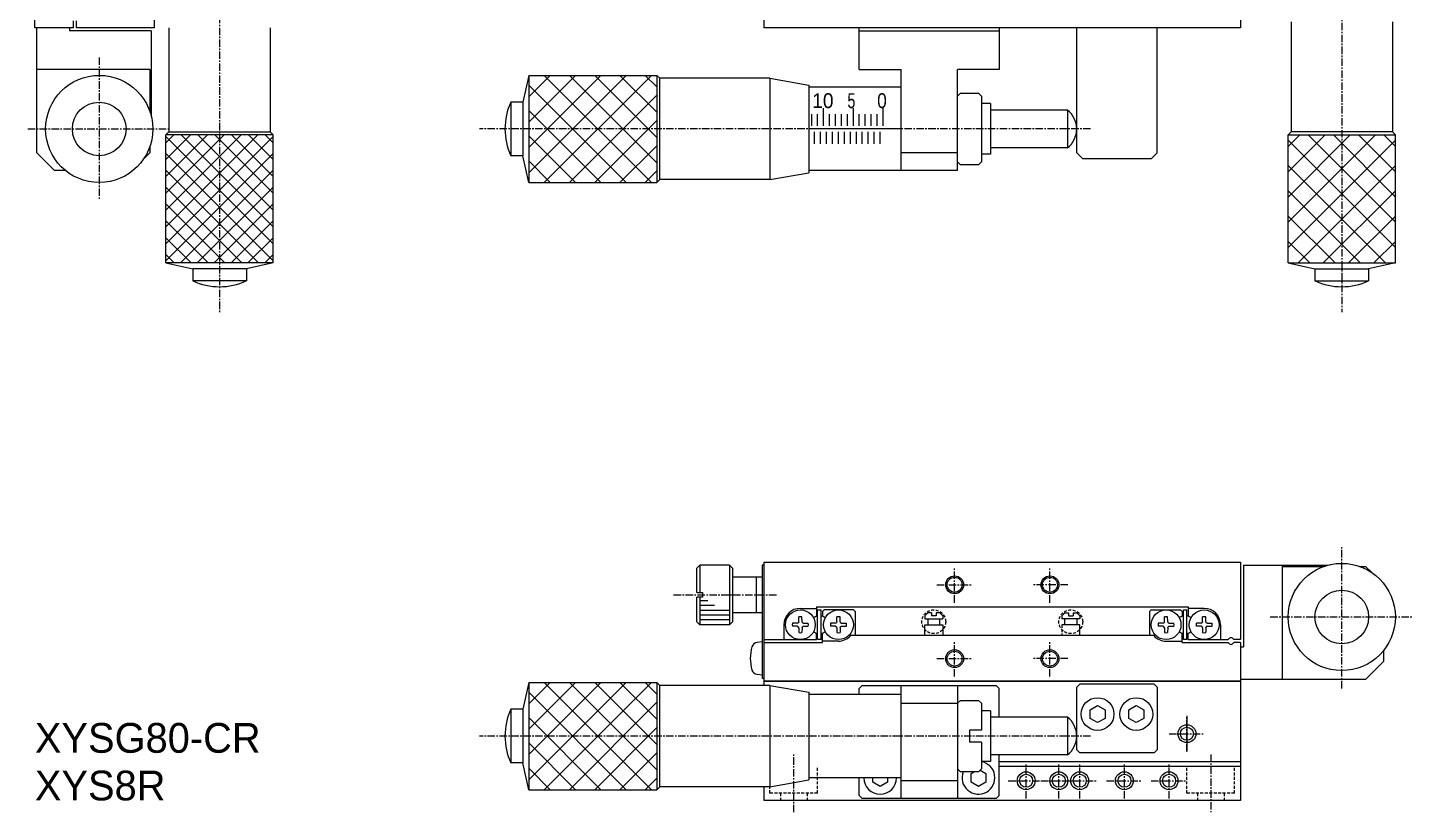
# Model space of a CAD drawing. Extents: x 1359 to 1881, y 68 to 377.
# Drawn here: x 1359.7 to 1592.3, y 67.8 to 199.5 of the extents above; entities that cross this region are included whole.
import ezdxf

# ---------------------------------------------------------------- set-up
doc = ezdxf.new("R2010")
doc.units = 0
doc.linetypes.add('CENTER', pattern=[2, 1.25, -0.25, 0.25, -0.25])
doc.linetypes.add('DASHED', pattern=[0.75, 0.5, -0.25])
doc.layers.get('0').update_dxf_attribs({"linetype": 'CONTINUOUS'})
doc.layers.add('CENTER', color=1, linetype='CENTER')

msp = doc.modelspace()

# ---------------------------------------------------------------- linework, layer by layer
at = {"color": 7, "linetype": 'CONTINUOUS'}
for p, q in [((1380.9, 279.52), (1380.9, 199.52)), ((1483.31, 199.52), (1483.31, 279.52)), ((1563.31, 279.52), (1563.31, 199.52)), ((1360.9, 199.52), (1360.9, 209.52)), ((1367.4, 199.52), (1367.4, 200.66)), ((1367.9, 199.52), (1367.9, 200.66)), ((1571.81, 200.52), (1571.81, 182.02)), ((1588.81, 200.52), (1588.81, 182.02)), ((1367.4, 199.52), (1360.9, 199.52)), ((1361.2, 178.52), (1361.2, 199.52)), ((1366.7, 199.52), (1366.7, 199.02)), ((1380.4, 199.02), (1366.7, 199.02)), ((1380.9, 199.52), (1367.9, 199.52)), ((1380.4, 199.02), (1380.4, 184.82)), ((1383.4, 199.52), (1383.4, 182.02)), ((1400.4, 199.52), (1400.4, 182.02)), ((1563.31, 199.52), (1483.31, 199.52)), ((1499.31, 192.52), (1499.31, 199.52)), ((1499.31, 199.02), (1522.81, 199.02)), ((1522.81, 199.52), (1522.81, 192.52)), ((1535.81, 178.52), (1535.81, 199.52)), ((1549.31, 178.52), (1549.31, 199.52)), ((1380.2, 192.52), (1361.2, 192.52)), ((1380.2, 192.52), (1380.2, 185.48)), ((1443.81, 191.52), (1442.81, 187.02)), ((1443.81, 191.52), (1465.31, 191.52)), ((1443.81, 191.52), (1443.81, 173.52)), ((1465.81, 191.02), (1465.31, 191.52)), ((1465.31, 191.52), (1465.31, 173.52)), ((1484.31, 191.02), (1465.81, 191.02)), ((1465.81, 174.02), (1465.81, 191.02)), ((1484.31, 191.02), (1484.31, 174.02)), ((1484.31, 191.02), (1490.81, 189.87)), ((1499.31, 192.52), (1506.31, 192.52)), ((1506.31, 175.52), (1506.31, 192.52)), ((1515.81, 175.52), (1515.81, 192.52)), ((1522.81, 192.52), (1515.81, 192.52)), ((1490.81, 189.87), (1490.81, 175.17)), ((1506.31, 189.52), (1490.81, 189.52)), ((1506.31, 189.52), (1490.81, 189.52)), ((1516.31, 188.52), (1515.81, 188.02)), ((1516.31, 188.52), (1519.31, 188.52)), ((1519.81, 188.02), (1519.31, 188.52)), ((1442.81, 187.02), (1440.81, 187.02)), ((1440.81, 187.02), (1440.81, 178.02)), ((1442.81, 187.02), (1442.81, 178.02)), ((1519.81, 188.02), (1519.81, 177.02)), ((1521.31, 186.77), (1519.81, 186.77)), ((1521.31, 186.77), (1521.31, 178.27)), ((1491.31, 183.02), (1491.31, 185.02)), ((1492.31, 183.02), (1492.31, 185.02)), ((1493.31, 183.02), (1493.31, 186.02)), ((1494.31, 183.02), (1494.31, 185.02)), ((1495.31, 183.02), (1495.31, 185.02)), ((1496.31, 183.02), (1496.31, 185.02)), ((1497.31, 183.02), (1497.31, 185.02)), ((1498.31, 183.02), (1498.31, 186.02)), ((1499.31, 183.02), (1499.31, 185.02)), ((1500.31, 183.02), (1500.31, 185.02)), ((1501.31, 183.02), (1501.31, 185.02)), ((1502.31, 183.02), (1502.31, 185.02)), ((1503.31, 183.02), (1503.31, 186.02)), ((1534.25, 185.69), (1521.31, 185.69)), ((1534.25, 185.69), (1534.25, 179.34)), ((1383.4, 182.02), (1382.9, 181.52)), ((1382.9, 160.02), (1382.9, 181.52)), ((1400.9, 181.52), (1382.9, 181.52)), ((1383.4, 182.02), (1400.4, 182.02)), ((1400.4, 182.02), (1400.9, 181.52)), ((1400.9, 160.02), (1400.9, 181.52)), ((1506.31, 182.52), (1490.81, 182.52)), ((1491.81, 180.02), (1491.81, 182.02)), ((1491.81, 180.02), (1491.81, 182.02)), ((1492.81, 180.02), (1492.81, 182.02)), ((1493.81, 180.02), (1493.81, 182.02)), ((1494.81, 180.02), (1494.81, 182.02)), ((1495.81, 180.02), (1495.81, 182.02)), ((1495.81, 180.02), (1495.81, 182.02)), ((1496.81, 180.02), (1496.81, 182.02)), ((1497.81, 180.02), (1497.81, 182.02)), ((1498.81, 180.02), (1498.81, 182.02)), ((1499.81, 180.02), (1499.81, 182.02)), ((1500.81, 180.02), (1500.81, 182.02)), ((1501.81, 180.02), (1501.81, 182.02)), ((1502.81, 180.02), (1502.81, 182.02)), ((1571.81, 182.02), (1571.31, 181.52)), ((1571.31, 160.02), (1571.31, 181.52)), ((1571.31, 181.52), (1589.31, 181.52)), ((1588.81, 182.02), (1571.81, 182.02)), ((1588.81, 182.02), (1589.31, 181.52)), ((1589.31, 160.02), (1589.31, 181.52)), ((1380.2, 179.56), (1380.2, 178.52)), ((1534.25, 179.34), (1521.31, 179.34)), ((1364.2, 175.52), (1361.2, 178.52)), ((1380.2, 178.52), (1379.15, 177.47)), ((1442.81, 178.02), (1440.81, 178.02)), ((1443.81, 173.52), (1442.81, 178.02)), ((1515.81, 178.52), (1506.31, 178.52)), ((1515.81, 177.02), (1516.31, 176.52)), ((1519.81, 177.02), (1519.31, 176.52)), ((1521.31, 178.27), (1519.81, 178.27)), ((1535.81, 178.52), (1536.81, 177.52)), ((1548.31, 177.52), (1536.81, 177.52)), ((1548.31, 177.52), (1549.31, 178.52)), ((1366.04, 175.52), (1364.2, 175.52)), ((1484.31, 174.02), (1490.81, 175.17)), ((1506.31, 175.52), (1490.81, 175.52)), ((1515.81, 175.52), (1506.31, 175.52)), ((1519.31, 176.52), (1516.31, 176.52)), ((1443.81, 173.52), (1465.31, 173.52)), ((1465.81, 174.02), (1465.31, 173.52)), ((1484.31, 174.02), (1465.81, 174.02)), ((1382.9, 160.02), (1387.4, 159.02)), ((1400.9, 160.02), (1382.9, 160.02)), ((1387.4, 159.02), (1387.4, 157.02)), ((1396.4, 159.02), (1387.4, 159.02)), ((1400.9, 160.02), (1396.4, 159.02)), ((1396.4, 159.02), (1396.4, 157.02)), ((1571.31, 160.02), (1575.81, 159.02)), ((1571.31, 160.02), (1589.31, 160.02)), ((1575.81, 159.02), (1575.81, 157.02)), ((1575.81, 159.02), (1584.81, 159.02)), ((1589.31, 160.02), (1584.81, 159.02)), ((1584.81, 159.02), (1584.81, 157.02)), ((1396.4, 157.02), (1387.4, 157.02)), ((1575.81, 157.02), (1584.81, 157.02)), ((1483.31, 109.77), (1563.31, 109.77)), ((1483.31, 89.77), (1483.31, 109.77)), ((1563.31, 109.77), (1563.31, 96.77)), ((1472.01, 108.77), (1472.51, 109.27)), ((1472.01, 104.67), (1472.01, 108.77)), ((1477.51, 109.27), (1472.51, 109.27)), ((1472.51, 109.27), (1472.51, 104.67)), ((1477.51, 109.27), (1478.01, 108.77)), ((1477.51, 109.27), (1477.51, 99.27)), ((1478.01, 108.77), (1478.01, 99.77)), ((1483.01, 107.27), (1478.01, 107.27)), ((1482.01, 107.27), (1482.01, 101.27)), ((1483.01, 109.27), (1483.01, 90.27)), ((1483.31, 109.27), (1483.01, 109.27)), ((1563.81, 109.27), (1578.01, 109.27)), ((1563.81, 109.27), (1563.81, 95.57)), ((1570.31, 109.07), (1570.31, 90.07)), ((1570.31, 109.07), (1577.35, 109.07)), ((1583.27, 109.07), (1584.31, 109.07)), ((1584.31, 109.07), (1585.36, 108.02)), ((1472.01, 104.67), (1473.01, 104.67)), ((1472.01, 99.77), (1472.01, 103.87)), ((1473.01, 103.87), (1472.01, 103.87)), ((1472.51, 103.87), (1472.51, 99.27)), ((1473.01, 104.67), (1473.01, 103.87)), ((1483.01, 101.27), (1478.01, 101.27)), ((1489.14, 99.77), (1489.15, 100.6)), ((1489.41, 102.02), (1492.11, 102.02)), ((1489.69, 99.77), (1489.67, 100.6)), ((1492.11, 102.27), (1554.51, 102.27)), ((1492.11, 102.27), (1492.11, 100.69)), ((1492.31, 96.77), (1492.31, 101.77)), ((1492.31, 101.77), (1492.91, 101.77)), ((1492.91, 96.77), (1492.91, 101.77)), ((1493.11, 101.47), (1493.41, 101.77)), ((1493.11, 101.47), (1493.11, 100.69)), ((1498.31, 101.77), (1493.41, 101.77)), ((1495.54, 99.77), (1495.55, 100.6)), ((1496.09, 99.77), (1496.07, 100.6)), ((1498.61, 101.47), (1498.31, 101.77)), ((1498.61, 101.47), (1498.61, 97.47)), ((1510.31, 100.77), (1510.81, 101.27)), ((1510.31, 100.77), (1510.31, 100.27)), ((1510.31, 100.27), (1513.31, 100.27)), ((1511.41, 101.27), (1510.81, 101.27)), ((1510.81, 100.27), (1510.81, 99.27)), ((1511.41, 101.27), (1511.41, 100.77)), ((1512.21, 100.77), (1511.41, 100.77)), ((1512.21, 101.27), (1512.21, 100.77)), ((1512.81, 101.27), (1512.21, 101.27)), ((1513.31, 100.77), (1512.81, 101.27)), ((1512.81, 99.27), (1512.81, 100.27)), ((1513.31, 100.77), (1513.31, 100.27)), ((1533.31, 100.77), (1533.81, 101.27)), ((1533.31, 100.77), (1533.31, 100.27)), ((1536.31, 100.27), (1533.31, 100.27)), ((1533.81, 101.27), (1534.41, 101.27)), ((1533.81, 99.27), (1533.81, 100.27)), ((1534.41, 101.27), (1534.41, 100.77)), ((1534.41, 100.77), (1535.21, 100.77)), ((1535.21, 101.27), (1535.21, 100.77)), ((1535.21, 101.27), (1535.81, 101.27)), ((1536.31, 100.77), (1535.81, 101.27)), ((1535.81, 100.27), (1535.81, 99.27)), ((1536.31, 100.77), (1536.31, 100.27)), ((1548.01, 101.47), (1548.31, 101.77)), ((1548.01, 101.47), (1548.01, 97.47)), ((1548.31, 101.77), (1553.21, 101.77)), ((1550.54, 99.77), (1550.55, 100.6)), ((1551.09, 99.77), (1551.07, 100.6)), ((1553.51, 101.47), (1553.21, 101.77)), ((1553.51, 101.47), (1553.51, 100.69)), ((1553.71, 96.77), (1553.71, 101.77)), ((1553.71, 101.77), (1554.31, 101.77)), ((1554.31, 96.77), (1554.31, 101.77)), ((1554.51, 102.27), (1554.51, 100.69)), ((1557.21, 102.02), (1554.51, 102.02)), ((1556.94, 99.77), (1556.95, 100.6)), ((1557.49, 99.77), (1557.47, 100.6)), ((1472.51, 99.27), (1472.01, 99.77)), ((1477.51, 99.27), (1472.51, 99.27)), ((1478.01, 99.77), (1477.51, 99.27)), ((1486.66, 99.27), (1486.66, 96.77)), ((1488.93, 99.55), (1488.09, 99.53)), ((1488.93, 99), (1488.09, 99.01)), ((1488.93, 99.55), (1489.06, 99.61)), ((1488.93, 99), (1489.06, 98.94)), ((1489.14, 99.77), (1489.06, 99.61)), ((1489.14, 98.77), (1489.06, 98.94)), ((1489.14, 98.77), (1489.15, 97.95)), ((1489.69, 98.77), (1489.67, 97.95)), ((1489.69, 99.77), (1489.76, 99.61)), ((1489.69, 98.77), (1489.76, 98.94)), ((1489.89, 99.55), (1489.76, 99.61)), ((1489.89, 99), (1489.76, 98.94)), ((1489.89, 99.55), (1490.74, 99.53)), ((1489.89, 99), (1490.74, 99.01)), ((1492.11, 96.77), (1492.11, 97.86)), ((1493.11, 96.27), (1493.11, 97.86)), ((1495.33, 99.55), (1494.49, 99.53)), ((1495.33, 99), (1494.49, 99.01)), ((1495.33, 99.55), (1495.46, 99.61)), ((1495.33, 99), (1495.46, 98.94)), ((1495.54, 99.77), (1495.46, 99.61)), ((1495.54, 98.77), (1495.46, 98.94)), ((1495.54, 98.77), (1495.55, 97.95)), ((1496.09, 98.77), (1496.07, 97.95)), ((1496.09, 99.77), (1496.16, 99.61)), ((1496.09, 98.77), (1496.16, 98.94)), ((1496.29, 99.55), (1496.16, 99.61)), ((1496.29, 99), (1496.16, 98.94)), ((1496.29, 99.55), (1497.14, 99.53)), ((1496.29, 99), (1497.14, 99.01)), ((1510.31, 97.47), (1510.31, 99.27)), ((1510.31, 99.27), (1513.31, 99.27)), ((1513.31, 99.27), (1513.31, 97.47)), ((1536.31, 99.27), (1533.31, 99.27)), ((1536.31, 97.47), (1536.31, 99.27)), ((1550.33, 99.55), (1549.49, 99.53)), ((1550.33, 99), (1549.49, 99.01)), ((1550.33, 99.55), (1550.46, 99.61)), ((1550.33, 99), (1550.46, 98.94)), ((1550.54, 99.77), (1550.46, 99.61)), ((1550.54, 98.77), (1550.46, 98.94)), ((1550.54, 98.77), (1550.55, 97.95)), ((1551.09, 98.77), (1551.07, 97.95)), ((1551.09, 99.77), (1551.16, 99.61)), ((1551.09, 98.77), (1551.16, 98.94)), ((1551.29, 99.55), (1551.16, 99.61)), ((1551.29, 99), (1551.16, 98.94)), ((1551.29, 99.55), (1552.14, 99.53)), ((1551.29, 99), (1552.14, 99.01)), ((1553.51, 96.27), (1553.51, 97.86)), ((1554.51, 96.77), (1554.51, 97.86)), ((1556.73, 99.55), (1555.89, 99.53)), ((1556.73, 99), (1555.89, 99.01)), ((1556.73, 99.55), (1556.86, 99.61)), ((1556.73, 99), (1556.86, 98.94)), ((1556.94, 99.77), (1556.86, 99.61)), ((1556.94, 98.77), (1556.86, 98.94)), ((1556.94, 98.77), (1556.95, 97.95)), ((1557.49, 98.77), (1557.47, 97.95)), ((1557.49, 99.77), (1557.56, 99.61)), ((1557.49, 98.77), (1557.56, 98.94)), ((1557.69, 99.55), (1557.56, 99.61)), ((1557.69, 99), (1557.56, 98.94)), ((1557.69, 99.55), (1558.54, 99.53)), ((1557.69, 99), (1558.54, 99.01)), ((1559.96, 99.27), (1559.96, 96.77)), ((1483.01, 96.37), (1482.17, 96.3)), ((1483.31, 96.77), (1492.11, 96.77)), ((1483.31, 96.27), (1493.11, 96.27)), ((1492.91, 96.77), (1492.31, 96.77)), ((1495.81, 96.52), (1493.11, 96.52)), ((1548.73, 97.47), (1497.89, 97.47)), ((1550.81, 96.52), (1553.51, 96.52)), ((1553.51, 96.27), (1561.25, 96.27)), ((1554.31, 96.77), (1553.71, 96.77)), ((1554.51, 96.77), (1561.25, 96.77)), ((1563.31, 96.77), (1562.17, 96.77)), ((1563.31, 96.27), (1562.17, 96.27)), ((1563.31, 96.27), (1563.31, 89.77)), ((1563.31, 95.57), (1563.81, 95.57)), ((1587.31, 93.07), (1584.31, 90.07)), ((1587.31, 94.92), (1587.31, 93.07)), ((1482.17, 90.94), (1483.01, 90.87)), ((1443.81, 89.57), (1442.81, 85.07)), ((1443.81, 89.57), (1465.31, 89.57)), ((1443.81, 89.57), (1443.81, 71.57)), ((1465.81, 89.07), (1465.31, 89.57)), ((1465.31, 89.57), (1465.31, 71.57)), ((1484.31, 89.07), (1465.81, 89.07)), ((1465.81, 72.07), (1465.81, 89.07)), ((1483.01, 90.27), (1483.31, 90.27)), ((1563.31, 89.77), (1483.31, 89.77)), ((1483.31, 89.77), (1563.31, 89.77)), ((1483.31, 89.07), (1483.31, 89.77)), ((1484.31, 89.07), (1484.31, 72.07)), ((1484.31, 89.07), (1490.81, 87.93)), ((1499.31, 88.57), (1499.81, 89.07)), ((1499.31, 87.57), (1499.31, 88.57)), ((1499.81, 89.07), (1522.31, 89.07)), ((1506.31, 70.07), (1506.31, 89.07)), ((1515.81, 89.07), (1515.81, 70.07)), ((1522.31, 89.07), (1522.81, 88.57)), ((1522.81, 83.75), (1522.81, 88.57)), ((1535.81, 88.77), (1536.31, 89.27)), ((1535.81, 78.27), (1535.81, 88.77)), ((1548.81, 89.27), (1536.31, 89.27)), ((1548.81, 89.27), (1549.31, 88.77)), ((1549.31, 88.77), (1549.31, 78.27)), ((1584.31, 90.07), (1563.31, 90.07)), ((1563.31, 89.77), (1563.31, 69.77)), ((1490.81, 87.93), (1490.81, 73.22)), ((1506.31, 87.57), (1490.81, 87.57)), ((1506.31, 86.07), (1515.81, 86.07)), ((1516.31, 86.57), (1515.81, 86.07)), ((1516.31, 86.57), (1519.31, 86.57)), ((1519.81, 86.07), (1519.31, 86.57)), ((1519.81, 86.07), (1519.81, 81.57)), ((1442.81, 85.07), (1440.81, 85.07)), ((1440.81, 85.07), (1440.81, 76.07)), ((1442.81, 85.07), (1442.81, 76.07)), ((1521.31, 84.82), (1519.81, 84.82)), ((1521.31, 84.82), (1521.31, 76.32)), ((1534.25, 83.75), (1521.31, 83.75)), ((1534.25, 83.75), (1534.25, 77.4)), ((1538.06, 84.99), (1539.31, 85.72)), ((1538.06, 83.55), (1538.06, 84.99)), ((1539.31, 85.72), (1540.56, 84.99)), ((1540.56, 84.99), (1540.56, 83.55)), ((1544.56, 84.99), (1545.81, 85.72)), ((1544.56, 83.55), (1544.56, 84.99)), ((1545.81, 85.72), (1547.06, 84.99)), ((1547.06, 84.99), (1547.06, 83.55)), ((1554.31, 83.97), (1554.31, 77.97)), ((1517.81, 81.57), (1517.81, 79.57)), ((1519.81, 81.57), (1517.81, 81.57)), ((1539.31, 82.83), (1538.06, 83.55)), ((1540.56, 83.55), (1539.31, 82.83)), ((1545.81, 82.83), (1544.56, 83.55)), ((1547.06, 83.55), (1545.81, 82.83)), ((1519.81, 79.57), (1517.81, 79.57)), ((1519.81, 79.57), (1519.81, 75.07)), ((1534.25, 77.4), (1521.31, 77.4)), ((1522.81, 70.57), (1522.81, 77.4)), ((1536.31, 77.77), (1535.81, 78.27)), ((1548.81, 77.77), (1536.31, 77.77)), ((1549.31, 78.27), (1548.81, 77.77)), ((1442.81, 76.07), (1440.81, 76.07)), ((1443.81, 71.57), (1442.81, 76.07)), ((1515.81, 75.07), (1516.31, 74.57)), ((1519.31, 74.57), (1516.31, 74.57)), ((1518.06, 74.29), (1518.54, 74.57)), ((1519.81, 75.07), (1519.31, 74.57)), ((1519.59, 74.85), (1520.56, 74.29)), ((1521.31, 76.32), (1519.81, 76.32)), ((1563.31, 76.27), (1522.81, 76.27)), ((1563.31, 75.47), (1522.81, 75.47)), ((1484.31, 72.07), (1490.81, 73.22)), ((1506.31, 73.57), (1490.81, 73.57)), ((1499.31, 70.57), (1499.31, 73.57)), ((1501.56, 72.85), (1501.56, 73.57)), ((1502.81, 72.13), (1501.56, 72.85)), ((1504.06, 72.85), (1502.81, 72.13)), ((1504.06, 73.57), (1504.06, 72.85)), ((1515.81, 73.07), (1506.31, 73.07)), ((1518.06, 72.85), (1518.06, 74.29)), ((1519.31, 72.13), (1518.06, 72.85)), ((1520.56, 72.85), (1519.31, 72.13)), ((1520.56, 74.29), (1520.56, 72.85)), ((1443.81, 71.57), (1465.31, 71.57)), ((1465.81, 72.07), (1465.31, 71.57)), ((1484.31, 72.07), (1465.81, 72.07)), ((1483.31, 69.77), (1483.31, 72.07)), ((1499.81, 70.07), (1499.31, 70.57)), ((1522.31, 70.07), (1499.81, 70.07)), ((1522.81, 70.57), (1522.31, 70.07)), ((1563.31, 69.77), (1483.31, 69.77))]:
    msp.add_line(p, q, dxfattribs=at)
at = {"color": 3, "linetype": 'CONTINUOUS'}
for p, q in [((1443.81, 175.17), (1460.16, 191.52)), ((1443.81, 179.42), (1455.92, 191.52)), ((1443.81, 183.66), (1451.67, 191.52)), ((1443.81, 187.9), (1447.43, 191.52)), ((1464.4, 173.52), (1446.4, 191.52)), ((1446.4, 173.52), (1464.4, 191.52)), ((1465.31, 176.85), (1450.64, 191.52)), ((1465.31, 181.09), (1454.89, 191.52)), ((1465.31, 185.34), (1459.13, 191.52)), ((1465.31, 189.58), (1463.37, 191.52)), ((1460.16, 173.52), (1443.81, 189.87)), ((1450.64, 173.52), (1465.31, 188.19)), ((1455.92, 173.52), (1443.81, 185.62)), ((1454.89, 173.52), (1465.31, 183.95)), ((1382.9, 166.06), (1398.35, 181.52)), ((1382.9, 168.89), (1395.53, 181.52)), ((1382.9, 171.72), (1392.7, 181.52)), ((1382.9, 174.55), (1389.87, 181.52)), ((1382.9, 177.37), (1387.04, 181.52)), ((1382.9, 180.2), (1384.21, 181.52)), ((1385.44, 181.52), (1400.9, 166.06)), ((1388.27, 181.52), (1400.9, 168.89)), ((1391.09, 181.52), (1400.9, 171.72)), ((1393.92, 181.52), (1400.9, 174.55)), ((1396.75, 181.52), (1400.9, 177.37)), ((1399.58, 181.52), (1400.9, 180.2)), ((1585.98, 181.52), (1571.31, 166.85)), ((1581.74, 181.52), (1571.31, 171.09)), ((1577.5, 181.52), (1571.31, 175.34)), ((1573.25, 181.52), (1571.31, 179.58)), ((1589.31, 166.85), (1574.64, 181.52)), ((1589.31, 171.09), (1578.89, 181.52)), ((1589.31, 175.34), (1583.13, 181.52)), ((1589.31, 179.58), (1587.37, 181.52)), ((1382.9, 163.23), (1400.9, 181.23)), ((1382.9, 181.23), (1400.9, 163.23)), ((1451.67, 173.52), (1443.81, 181.38)), ((1459.13, 173.52), (1465.31, 179.7)), ((1589.31, 180.61), (1571.31, 162.61)), ((1589.31, 162.61), (1571.31, 180.61)), ((1382.9, 160.4), (1400.9, 178.4)), ((1382.9, 178.4), (1400.9, 160.4)), ((1447.43, 173.52), (1443.81, 177.14)), ((1382.9, 175.58), (1398.45, 160.02)), ((1385.34, 160.02), (1400.9, 175.58)), ((1463.37, 173.52), (1465.31, 175.46)), ((1587.66, 160.02), (1571.31, 176.37)), ((1589.31, 176.37), (1572.97, 160.02)), ((1382.9, 172.75), (1395.62, 160.02)), ((1388.17, 160.02), (1400.9, 172.75)), ((1382.9, 169.92), (1392.8, 160.02)), ((1391, 160.02), (1400.9, 169.92)), ((1583.42, 160.02), (1571.31, 172.12)), ((1589.31, 172.12), (1577.21, 160.02)), ((1579.17, 160.02), (1571.31, 167.88)), ((1589.31, 167.88), (1581.45, 160.02)), ((1382.9, 167.09), (1389.97, 160.02)), ((1393.83, 160.02), (1400.9, 167.09)), ((1382.9, 164.26), (1387.14, 160.02)), ((1396.65, 160.02), (1400.9, 164.26)), ((1574.93, 160.02), (1571.31, 163.64)), ((1589.31, 163.64), (1585.69, 160.02)), ((1382.9, 161.43), (1384.31, 160.02)), ((1399.48, 160.02), (1400.9, 161.43)), ((1473.89, 103.27), (1472.51, 103.27)), ((1475.01, 102.47), (1472.51, 102.47)), ((1477.51, 101.67), (1472.51, 101.67)), ((1477.51, 100.87), (1472.51, 100.87)), ((1477.51, 100.07), (1472.51, 100.07)), ((1443.81, 73.23), (1460.16, 89.57)), ((1443.81, 77.47), (1455.92, 89.57)), ((1443.81, 81.71), (1451.67, 89.57)), ((1443.81, 85.96), (1447.43, 89.57)), ((1464.4, 71.57), (1446.4, 89.57)), ((1446.4, 71.57), (1464.4, 89.57)), ((1465.31, 74.9), (1450.64, 89.57)), ((1465.31, 79.15), (1454.89, 89.57)), ((1465.31, 83.39), (1459.13, 89.57)), ((1465.31, 87.63), (1463.37, 89.57)), ((1460.16, 71.57), (1443.81, 87.92)), ((1450.64, 71.57), (1465.31, 86.24)), ((1455.92, 71.57), (1443.81, 83.68)), ((1454.89, 71.57), (1465.31, 82)), ((1451.67, 71.57), (1443.81, 79.43)), ((1459.13, 71.57), (1465.31, 77.76)), ((1447.43, 71.57), (1443.81, 75.19)), ((1463.37, 71.57), (1465.31, 73.51))]:
    msp.add_line(p, q, dxfattribs=at)
at = {"color": 3, "linetype": 'DASHED'}
for p, q in [((1533.31, 99.27), (1533.31, 97.47)), ((1492.31, 70.97), (1492.31, 75.47)), ((1554.31, 70.97), (1554.31, 75.47)), ((1562.31, 70.97), (1562.31, 75.47)), ((1484.31, 70.97), (1484.31, 72.07)), ((1492.31, 70.97), (1484.31, 70.97)), ((1486.06, 70.97), (1486.06, 69.77)), ((1490.56, 70.97), (1490.56, 69.77)), ((1562.31, 70.97), (1554.31, 70.97)), ((1556.06, 70.97), (1556.06, 69.77)), ((1560.56, 70.97), (1560.56, 69.77))]:
    msp.add_line(p, q, dxfattribs=at)
at = {"color": 7, "linetype": 'CONTINUOUS'}
for centre, radius in [((1371.7, 182.52), 9), ((1371.7, 182.52), 4.5), ((1580.31, 100.57), 9), ((1515.31, 105.97), 1.25), ((1531.31, 105.97), 1.25), ((1580.31, 100.57), 4.5), ((1489.41, 99.27), 2.5), ((1495.81, 99.27), 2.5), ((1550.81, 99.27), 2.5), ((1557.21, 99.27), 2.5), ((1515.31, 93.57), 1.25), ((1531.31, 93.57), 1.25), ((1539.31, 84.27), 2.75), ((1545.81, 84.27), 2.75), ((1554.31, 80.97), 1.1), ((1527.31, 73.07), 1.1), ((1532.81, 73.07), 1.1), ((1536.31, 73.07), 1.1), ((1543.81, 73.07), 1.1), ((1551.31, 73.07), 1.1)]:
    msp.add_circle(centre, radius, dxfattribs=at)
at = {"color": 3, "linetype": 'CONTINUOUS'}
for centre in [(1515.31, 105.97), (1531.31, 105.97), (1515.31, 93.57), (1531.31, 93.57), (1554.31, 80.97), (1527.31, 73.07), (1532.81, 73.07), (1536.31, 73.07), (1543.81, 73.07), (1551.31, 73.07)]:
    msp.add_circle(centre, 1.5, dxfattribs=at)
at = {"color": 3, "linetype": 'DASHED'}
for centre in [(1511.81, 99.77), (1534.81, 99.77)]:
    msp.add_circle(centre, 2, dxfattribs=at)
at = {"color": 7, "linetype": 'CONTINUOUS'}
for centre, radius, start, end in [((1450.44, 182.52), 10.62, 154.9424, 205.0576), ((1531.81, 182.52), 4, 307.4626, 52.5374), ((1391.9, 166.64), 10.62, 244.9424, 295.0576), ((1580.31, 166.64), 10.62, 244.9424, 295.0576), ((1489.41, 99.27), 2.75, 90, 180), ((1489.41, 99.27), 1.35, 78.8959, 101.1041), ((1492.61, 99.27), 1.5, 101.537, 130.5416), ((1492.61, 99.27), 1.5, 49.4584, 78.4631), ((1495.81, 99.27), 1.35, 78.8959, 101.1041), ((1550.81, 99.27), 1.35, 78.8959, 101.1041), ((1554.01, 99.27), 1.5, 101.537, 130.5416), ((1554.01, 99.27), 1.5, 49.4584, 78.4631), ((1557.21, 99.27), 1.35, 78.8959, 101.1041), ((1557.21, 99.27), 2.75, 0, 90), ((1489.41, 99.27), 1.35, 168.8959, 191.1041), ((1489.41, 99.27), 1.35, 258.8959, 281.1041), ((1489.41, 99.27), 1.35, 348.8959, 11.1041), ((1492.61, 99.27), 1.5, 229.4584, 258.463), ((1492.61, 99.27), 1.5, 281.537, 310.5416), ((1495.81, 99.27), 1.35, 168.8959, 191.1041), ((1495.81, 99.27), 1.35, 258.8959, 281.1041), ((1495.81, 99.27), 1.35, 348.8959, 11.1041), ((1550.81, 99.27), 1.35, 168.8959, 191.1041), ((1550.81, 99.27), 1.35, 258.8959, 281.1041), ((1550.81, 99.27), 1.35, 348.8959, 11.1041), ((1554.01, 99.27), 1.5, 229.4584, 258.463), ((1554.01, 99.27), 1.5, 281.537, 310.5416), ((1557.21, 99.27), 1.35, 168.8959, 191.1041), ((1557.21, 99.27), 1.35, 258.8959, 281.1041), ((1557.21, 99.27), 1.35, 348.8959, 11.1041), ((1488.01, 93.62), 7, 163.743, 196.257), ((1482.25, 95.3), 1, 95, 163.743), ((1495.81, 99.27), 2.75, 270, 319.1149), ((1550.81, 99.27), 2.75, 220.8851, 270), ((1561.71, 96.57), 0.5, 23.5782, 156.4218), ((1561.71, 96.47), 0.5, 203.5782, 336.4218), ((1482.25, 91.94), 1, 196.257, 265), ((1450.44, 80.57), 10.62, 154.9424, 205.0576), ((1531.81, 80.57), 4, 307.4626, 52.5374), ((1519.31, 73.57), 2.75, 158.6763, 79.5243), ((1502.81, 73.57), 2.75, 180, 0)]:
    msp.add_arc(centre, radius, start, end, dxfattribs=at)
at = {"layer": 'CENTER', "color": 1, "linetype": 'CENTER'}
for p, q in [((1580.31, 254.34), (1580.31, 151.76)), ((1391.9, 203.52), (1391.9, 151.76)), ((1371.7, 194.52), (1371.7, 170.52)), ((1359.7, 182.52), (1383.7, 182.52)), ((1538.14, 182.52), (1435.55, 182.52)), ((1580.31, 88.57), (1580.31, 112.57)), ((1515.31, 102.97), (1515.31, 108.97)), ((1531.31, 102.97), (1531.31, 108.97)), ((1512.31, 105.97), (1518.31, 105.97)), ((1534.31, 105.97), (1528.31, 105.97)), ((1468.14, 104.27), (1485.41, 104.27)), ((1568.31, 100.57), (1592.31, 100.57)), ((1515.31, 90.57), (1515.31, 96.57)), ((1531.31, 90.57), (1531.31, 96.57)), ((1512.31, 93.57), (1518.31, 93.57)), ((1534.31, 93.57), (1528.31, 93.57)), ((1554.31, 77.97), (1554.31, 83.97)), ((1538.14, 80.57), (1435.55, 80.57)), ((1551.31, 80.97), (1557.31, 80.97)), ((1488.31, 67.77), (1488.31, 77.47)), ((1558.31, 77.47), (1558.31, 67.77)), ((1527.31, 70.07), (1527.31, 76.07)), ((1532.81, 70.07), (1532.81, 76.07)), ((1536.31, 70.07), (1536.31, 76.07)), ((1543.81, 70.07), (1543.81, 76.07)), ((1551.31, 70.07), (1551.31, 76.07)), ((1524.31, 73.07), (1530.31, 73.07)), ((1529.81, 73.07), (1535.81, 73.07)), ((1533.31, 73.07), (1539.31, 73.07)), ((1540.81, 73.07), (1546.81, 73.07)), ((1548.31, 73.07), (1554.31, 73.07))]:
    msp.add_line(p, q, dxfattribs=at)

# ---------------------------------------------------------------- texts
at = {"color": 7, "linetype": 'CONTINUOUS'}
for s, width, p in [('10', 0.96, (1491.41, 186.02)), ('5', 0.72, (1497.31, 186.02)), ('0', 0.864, (1502.31, 186.02))]:
    msp.add_text(s, height=2.5, dxfattribs=dict(at, width=width)).set_placement(p)
for s, p in [('XYSG80-CR', (1360.9, 77.77)), ('XYS8R', (1360.9, 69.77))]:
    msp.add_text(s, height=5, dxfattribs=at).set_placement(p)

doc.saveas('drawing.dxf')
